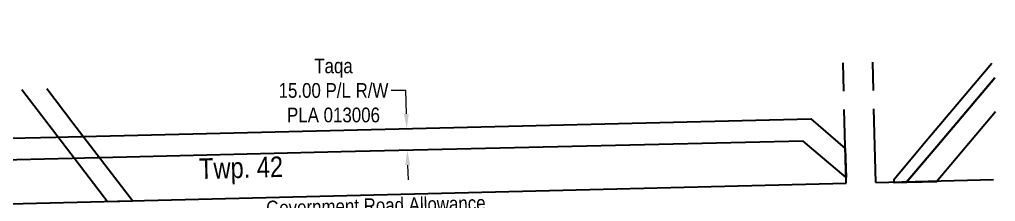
# Model space of a CAD drawing. Extents: x 616011 to 624727, y 5824635 to 5831187.
# Drawn here: x 621328 to 621990, y 5827216 to 5827340 of the extents above; entities that cross this region are included whole.
import ezdxf
from ezdxf.enums import TextEntityAlignment as Align

# ---------------------------------------------------------------- set-up
doc = ezdxf.new("R2010")
doc.units = 0
doc.header["$LTSCALE"] = 5
doc.header["$PDSIZE"] = 0.5
doc.linetypes.add('foc-UNSURVEYED', pattern=[12.5, 10, -2.5])
doc.layers.get('Defpoints').update_dxf_attribs({"color": 9})
for name, color, linetype in [('C-RW', 13, 'Continuous'), ('D-TXT', 6, 'Continuous'), ('F-RW', 190, 'Continuous'), ('L-ROAD-T', 7, 'Continuous'), ('L-SEC', 7, 'Continuous'), ('L-USEC', 7, 'foc-UNSURVEYED')]:
    doc.layers.add(name, color=color, linetype=linetype)
doc.layers.add('F-RW-T', color=190, linetype='Continuous', lineweight=9)
doc.styles.add('80CG', font='ARIALN.TTF', dxfattribs={"height": 10})
doc.styles.add('80L', font='ARIALN.TTF', dxfattribs={"height": 10})
doc.dimstyles.new('Compass 5 000', dxfattribs={"dimscale": 5, "dimtxt": 9, "dimasz": 2, "dimexe": 0.2, "dimexo": 0.0625, "dimgap": 0.5, "dimtad": 0, "dimtih": 1, "dimtoh": 1, "dimzin": 0, "dimdsep": 46, "dimtxsty": '80CG', "dimcen": 0.1, "dimse1": 1, "dimse2": 1, "dimclrd": 256, "dimclrt": 256, "dimaunit": 1, "dimadec": 4, "dimazin": 0, "dimtfac": 0.06, "dimtofl": 0, "dimtmove": 0, "dimatfit": 1, "dimfxl": 0.2, "dimtolj": 1, "dimtzin": 0, "dimlwd": -1, "dimarcsym": 0})

# ---------------------------------------------------------------- blocks, each defined once
blk = doc.blocks.new('*D114')
at = {"layer": 'Defpoints', "color": 0, "transparency": 16777216}
for p in [(621590.29, 5827265.32), (621593.06, 5827265.39), (621593.42, 5827250.66)]:
    blk.add_point(p, dxfattribs=at)
at = {"layer": 'F-RW-T', "transparency": 16777216}
for p, q in [((621589.65, 5827291.25), (621579.65, 5827291.25)), ((621590.05, 5827275.32), (621589.65, 5827291.25)), ((621590.9, 5827240.59), (621591.15, 5827230.6))]:
    blk.add_line(p, q, dxfattribs=at)
for points in [[(621591.71, 5827275.36), (621588.38, 5827275.28), (621590.29, 5827265.32)], [(621592.57, 5827240.63), (621589.24, 5827240.55), (621590.66, 5827250.59)]]:
    blk.add_solid(points, dxfattribs=at)
at = {"layer": 'F-RW-T', "transparency": 16777216, "insert": (621540.57, 5827291.25), "char_height": 10, "attachment_point": 5, "style": '80CG'}
blk.add_mtext('\\A1;Taqa\\P15.00 P/L R/W\\PPLA 013006', dxfattribs=at)

msp = doc.modelspace()

# ---------------------------------------------------------------- linework, layer by layer
at = {"layer": 'C-RW'}
for points in [[(621989.252, 5827299.887), (621949.962, 5827253.149), (621929.274, 5827228.648), (621920.997, 5827228.442), (621920.93, 5827231.088), (621943.883, 5827258.341), (621987.212, 5827309.864)], [(621989.774, 5827276.808), (621949.717, 5827229.157), (621939.985, 5827228.914), (621929.274, 5827228.648), (621949.962, 5827253.149), (621989.252, 5827299.887)]]:
    msp.add_lwpolyline(points, dxfattribs=at)
at = {"layer": 'F-RW'}
for points in [[(621329.092, 5827292.05), (621352.893, 5827260.801), (621387.186, 5827215.826), (621404.125, 5827216.249), (621363.803, 5827269.111), (621346.012, 5827292.47)], [(621299.746, 5827258.34), (621352.073, 5827259.586), (621369.004, 5827259.991), (621370.577, 5827260.028), (621864.383, 5827271.93), (621887.879, 5827251.725), (621888.366, 5827232.078), (621859.194, 5827256.87), (621545.797, 5827249.544), (621381.695, 5827245.458), (621380.122, 5827245.419), (621363.187, 5827244.977), (621288.01, 5827243.276)]]:
    msp.add_lwpolyline(points, dxfattribs=at)
at = {"layer": 'L-SEC'}
for p, q in [((621087.648, 5827208.377), (621888.468, 5827228.292)), ((621888.429, 5827230.154), (621888.44, 5827230.154)), ((621908.574, 5827228.792), (621988.454, 5827230.779))]:
    msp.add_line(p, q, dxfattribs=at)
at = {"layer": 'L-USEC'}
for p, q in [((621888.468, 5827228.292), (621886.397, 5827309.978)), ((621908.574, 5827228.792), (621906.503, 5827310.458))]:
    msp.add_line(p, q, dxfattribs=at)

# ---------------------------------------------------------------- texts
at = {"layer": 'D-TXT', "color": 3, "insert": (621449.181, 5827245.083), "char_height": 13.9947, "attachment_point": 1, "rotation": 1.433139, "style": '80L'}
msp.add_mtext_dynamic_manual_height_columns('Twp. 42', width=101.3954, gutter_width=47.5, heights=[0], dxfattribs=at)
at = {"layer": 'L-ROAD-T', "style": '80L'}
msp.add_text('Government Road Allowance', height=9.99619, rotation=1.367637, dxfattribs=at).set_placement((621569.305, 5827213.037), align=Align.MIDDLE_CENTER)

# ---------------------------------------------------------------- dimensions: what is measured, and where the dimension line sits
at = {"layer": 'F-RW-T', "color": 3}
dim = msp.add_linear_dim(base=(621590.292, 5827265.324), p1=(621593.423, 5827250.658), p2=(621593.06, 5827265.392), angle=91.413528, text='Taqa\\P15.00 P/L R/W\\PPLA 013006', dimstyle='Compass 5 000', dxfattribs=at)
dim.commit()
dim.dimension.update_dxf_attribs({"geometry": '*D114', "text_midpoint": (621540.567, 5827291.252), "dimtype": 161})

doc.saveas('drawing.dxf')
